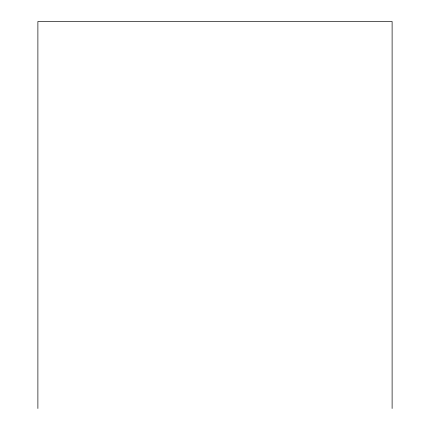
<?xml version="1.0" encoding="UTF-8"?>
<svg xmlns="http://www.w3.org/2000/svg" width="430" height="430" viewBox="0 0 430 430"><rect width="100%" height="100%" fill="white"/><g stroke="black" fill="none" stroke-linecap="round" stroke-linejoin="round"><path stroke-width="0.64" d="M392.112 408.5L392.112 21.5L37.888 21.5L37.888 408.5"/></g></svg>
